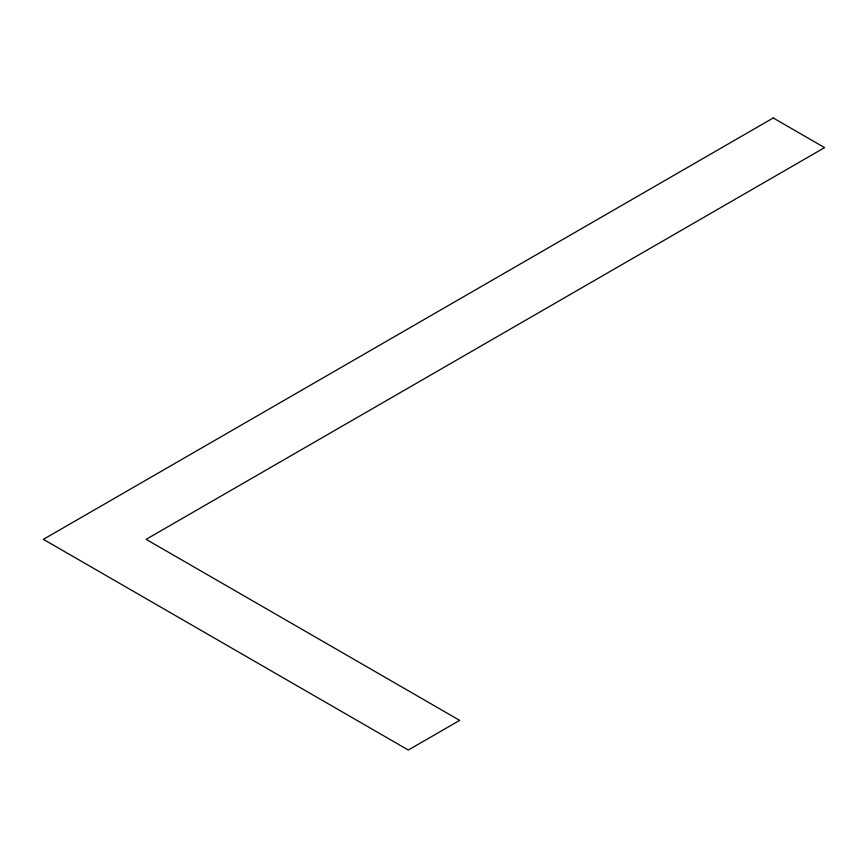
<?xml version="1.0" encoding="UTF-8"?>
<svg xmlns="http://www.w3.org/2000/svg" width="868" height="868" viewBox="0 0 868 868"><rect width="100%" height="100%" fill="white"/><g stroke="black" fill="none" stroke-linecap="round" stroke-linejoin="round"><path stroke-width="1.3" d="M773.236 117.972L43.4 539.343L408.318 750.028L459.682 720.375L146.128 539.343L824.6 147.625L773.236 117.972"/></g></svg>
